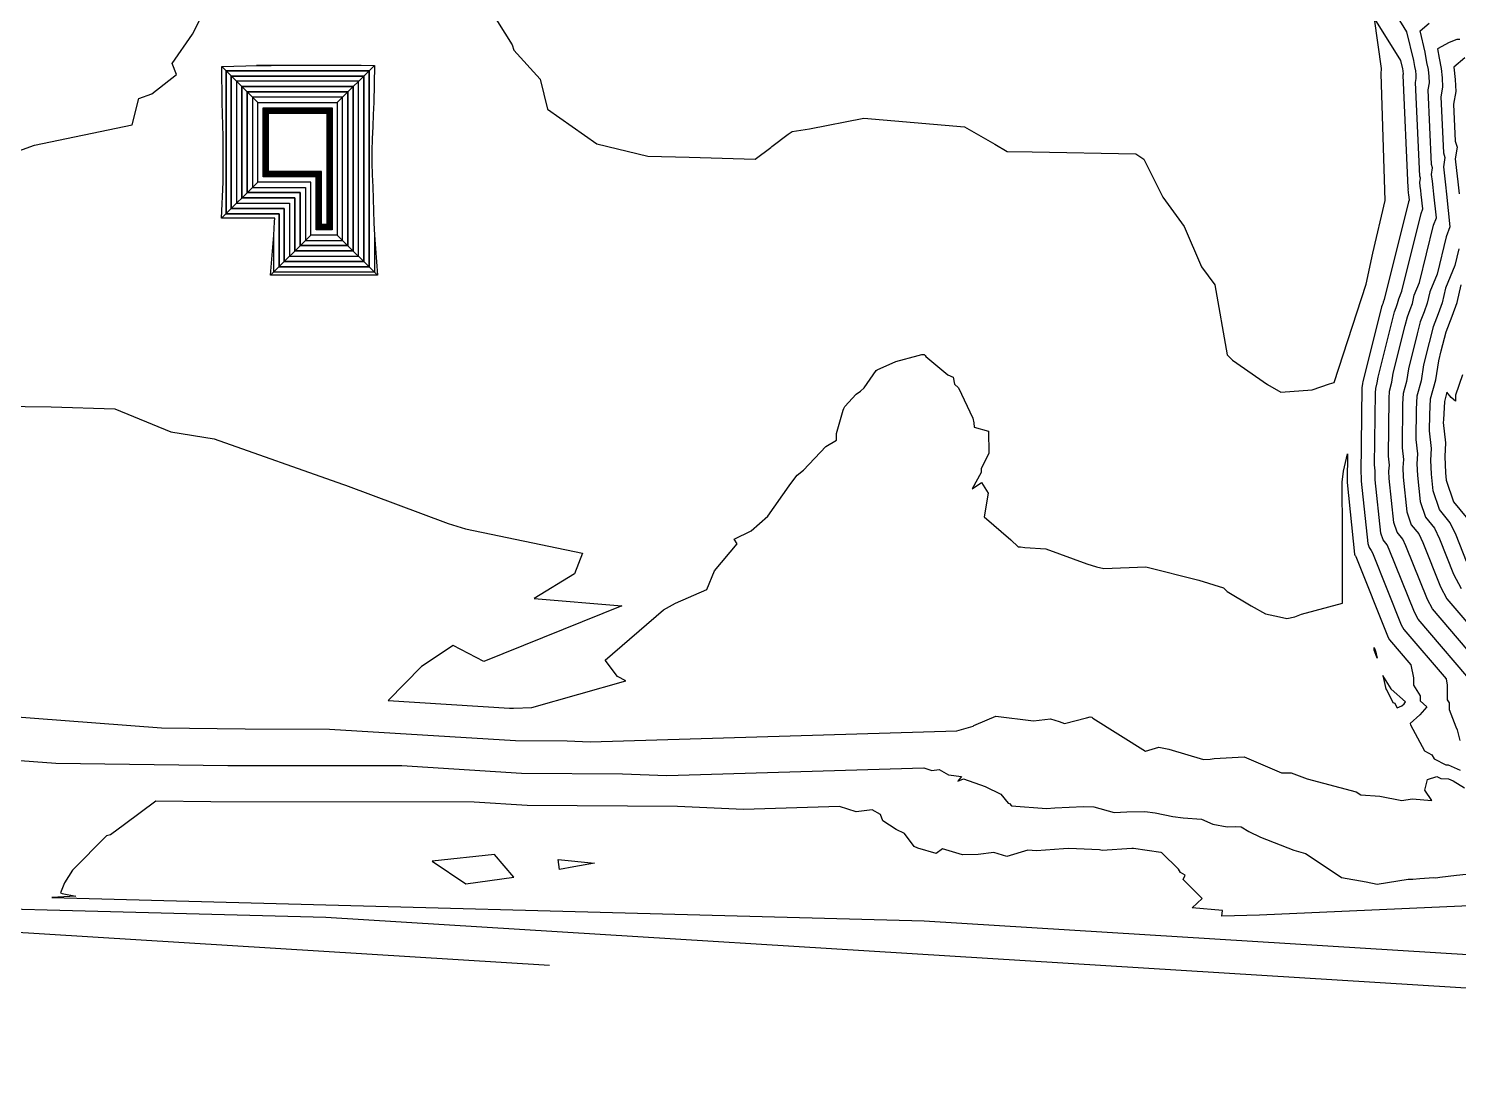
# Model space of a CAD drawing. Extents: x 7167 to 9806, y 3572 to 4349.
# Drawn here: x 7508 to 8048, y 3584 to 3978 of the extents above; entities that cross this region are included whole.
import ezdxf

# ---------------------------------------------------------------- set-up
doc = ezdxf.new("R2010")
doc.units = 0
doc.header["$MEASUREMENT"] = 0
doc.layers.add('CONNECTED_SITE', color=7, linetype='CONTINUOUS')
doc.layers.add('CONTOURS', color=3, linetype='CONTINUOUS')

msp = doc.modelspace()

# ---------------------------------------------------------------- linework, layer by layer
at = {"layer": 'CONNECTED_SITE'}
for p, q in [((7595, 3950, 1995), (7581.358214, 3963.641786, 2001.820893)), ((7625, 3950, 1995), (7638.969189, 3963.969189, 2001.984594)), ((7595, 3920, 1995), (7581.342945, 3906.342945, 2001.828527)), ((7601.39124, 3906.39124, 2001.80438), (7601.39124, 3906.39124, 2001.80438)), ((7615, 3900, 1995), (7599.818761, 3884.818761, 2002.59062)), ((7625, 3900, 1995), (7640.180042, 3884.819958, 2002.590021))]:
    msp.add_line(p, q, dxfattribs=at)
at = {"layer": 'CONNECTED_SITE', "linetype": 'CONTINUOUS'}
for points, elevation in [([(7583, 3908), (7583, 3920), (7583, 3924.583702), (7583, 3925), (7583, 3929.587376), (7583, 3930), (7583, 3934.601198), (7583, 3935), (7583, 3935.398802), (7583, 3940), (7583, 3940.424699), (7583, 3945), (7583, 3945.486039), (7583, 3950), (7583, 3962), (7595, 3962), (7595.862031, 3962), (7601, 3962), (7601.872189, 3962), (7607, 3962), (7607.882306, 3962), (7613, 3962), (7618.113194, 3962), (7619, 3962), (7624.122151, 3962), (7625, 3962), (7637, 3962), (7637, 3950), (7637, 3945.065863), (7637, 3944.444444), (7637, 3939.426897), (7637, 3938.888889), (7637, 3933.785062), (7637, 3933.333333), (7637, 3928.216131), (7637, 3927.777778), (7637, 3927.339424), (7637, 3922.222222), (7637, 3921.710371), (7637, 3916.666667), (7637, 3916.0834), (7637, 3911.111111), (7637, 3910.458422), (7637, 3905.555556), (7637, 3904.835356), (7637, 3900), (7637, 3888), (7625, 3888), (7621.023664, 3888), (7620, 3888), (7616.021264, 3888), (7615, 3888), (7603, 3888), (7603, 3900), (7603, 3904.384319), (7603, 3905), (7603, 3906.226774), (7603, 3908), (7601.226774, 3908), (7600, 3908), (7599.408442, 3908), (7595, 3908), (7583, 3908)], 2001), ([(7583, 3908), (7595, 3908), (7599.408442, 3908), (7600, 3908), (7601.226774, 3908), (7603, 3908), (7603, 3906.226774), (7603, 3905), (7603, 3904.384319), (7603, 3900), (7603, 3888), (7615, 3888), (7616.021264, 3888), (7620, 3888), (7621.023664, 3888), (7625, 3888), (7637, 3888), (7637, 3900), (7637, 3903.946321), (7637, 3904.545455), (7637, 3908.536628), (7637, 3909.090909), (7637, 3913.127966), (7637, 3913.636364), (7637, 3917.720371), (7637, 3918.181818), (7637, 3922.313881), (7637, 3922.727273), (7637, 3926.908535), (7637, 3927.272727), (7637, 3931.468261), (7637, 3931.818182), (7637, 3932.168103), (7637, 3936.363636), (7637, 3936.772036), (7637, 3940.909091), (7637, 3941.374361), (7637, 3945.454545), (7637, 3945.975144), (7637, 3950), (7637, 3962), (7625, 3962), (7624.268459, 3962), (7620, 3962), (7619.262237, 3962), (7615, 3962), (7610.739459, 3962), (7610, 3962), (7605.732448, 3962), (7605, 3962), (7600.725415, 3962), (7600, 3962), (7595.718359, 3962), (7595, 3962), (7583, 3962), (7583, 3950), (7583, 3946.138287), (7583, 3945.714286), (7583, 3941.807767), (7583, 3941.428571), (7583, 3937.480189), (7583, 3937.142857), (7583, 3936.805526), (7583, 3932.857143), (7583, 3932.505266), (7583, 3928.571429), (7583, 3928.21685), (7583, 3924.285714), (7583, 3923.928438), (7583, 3920), (7583, 3908)], 2001), ([(7585, 3910), (7585, 3920), (7585, 3923.819752), (7585, 3925), (7585, 3928.822813), (7585, 3930), (7585, 3933.834332), (7585, 3935), (7585, 3936.165668), (7585, 3940), (7585, 3941.187249), (7585, 3945), (7585, 3946.238366), (7585, 3950), (7585, 3960), (7595, 3960), (7596.718359, 3960), (7601, 3960), (7602.726824, 3960), (7607, 3960), (7608.735255, 3960), (7613, 3960), (7617.260995, 3960), (7619, 3960), (7623.268459, 3960), (7625, 3960), (7635, 3960), (7635, 3950), (7635, 3945.888219), (7635, 3944.444444), (7635, 3940.263155), (7635, 3938.888889), (7635, 3934.6357), (7635, 3933.333333), (7635, 3929.068998), (7635, 3927.777778), (7635, 3926.486557), (7635, 3922.222222), (7635, 3920.869754), (7635, 3916.666667), (7635, 3915.254685), (7635, 3911.111111), (7635, 3909.641278), (7635, 3905.555556), (7635, 3904.029464), (7635, 3900), (7635, 3890), (7625, 3890), (7621.686387, 3890), (7620, 3890), (7616.684386, 3890), (7615, 3890), (7605, 3890), (7605, 3900), (7605, 3903.653599), (7605, 3905), (7605, 3906.022312), (7605, 3910), (7601.022312, 3910), (7600, 3910), (7598.673701, 3910), (7595, 3910), (7585, 3910)], 2000), ([(7585, 3910), (7595, 3910), (7598.673701, 3910), (7600, 3910), (7601.022312, 3910), (7605, 3910), (7605, 3906.022312), (7605, 3905), (7605, 3903.653599), (7605, 3900), (7605, 3890), (7615, 3890), (7616.684386, 3890), (7620, 3890), (7621.686387, 3890), (7625, 3890), (7635, 3890), (7635, 3900), (7635, 3903.288601), (7635, 3904.545455), (7635, 3907.871432), (7635, 3909.090909), (7635, 3912.455123), (7635, 3913.636364), (7635, 3917.039703), (7635, 3918.181818), (7635, 3921.625204), (7635, 3922.727273), (7635, 3926.211658), (7635, 3927.272727), (7635, 3930.769005), (7635, 3931.818182), (7635, 3932.867358), (7635, 3936.363636), (7635, 3937.461545), (7635, 3940.909091), (7635, 3942.054392), (7635, 3945.454545), (7635, 3946.645954), (7635, 3950), (7635, 3960), (7625, 3960), (7623.557049, 3960), (7620, 3960), (7618.551865, 3960), (7615, 3960), (7611.449549, 3960), (7610, 3960), (7606.443707, 3960), (7605, 3960), (7601.437846, 3960), (7600, 3960), (7596.431966, 3960), (7595, 3960), (7585, 3960), (7585, 3950), (7585, 3946.781906), (7585, 3945.714286), (7585, 3942.458853), (7585, 3941.428571), (7585, 3938.138252), (7585, 3937.142857), (7585, 3936.147462), (7585, 3932.857143), (7585, 3931.849627), (7585, 3928.571429), (7585, 3927.561661), (7585, 3924.285714), (7585, 3923.273698), (7585, 3920), (7585, 3910)], 2000), ([(7587, 3912), (7595, 3912), (7597.938961, 3912), (7600, 3912), (7600.817849, 3912), (7607, 3912), (7607, 3905.817849), (7607, 3905), (7607, 3902.922879), (7607, 3900), (7607, 3892), (7615, 3892), (7617.347509, 3892), (7620, 3892), (7622.349109, 3892), (7625, 3892), (7633, 3892), (7633, 3900), (7633, 3903.223571), (7633, 3905.555556), (7633, 3908.824133), (7633, 3911.111111), (7633, 3914.42597), (7633, 3916.666667), (7633, 3920.029136), (7633, 3922.222222), (7633, 3925.63369), (7633, 3927.777778), (7633, 3929.921865), (7633, 3933.333333), (7633, 3935.486338), (7633, 3938.888889), (7633, 3941.099413), (7633, 3944.444444), (7633, 3946.710576), (7633, 3950), (7633, 3958), (7625, 3958), (7622.414767, 3958), (7619, 3958), (7616.408796, 3958), (7613, 3958), (7609.588204, 3958), (7607, 3958), (7603.581459, 3958), (7601, 3958), (7597.574687, 3958), (7595, 3958), (7587, 3958), (7587, 3950), (7587, 3946.990693), (7587, 3945), (7587, 3941.9498), (7587, 3940), (7587, 3936.932535), (7587, 3935), (7587, 3933.067465), (7587, 3930), (7587, 3928.05825), (7587, 3925), (7587, 3923.055801), (7587, 3920), (7587, 3912)], 1999), ([(7587, 3912), (7595, 3912), (7597.938961, 3912), (7600, 3912), (7600.817849, 3912), (7607, 3912), (7607, 3905.817849), (7607, 3905), (7607, 3902.922879), (7607, 3900), (7607, 3892), (7615, 3892), (7617.347509, 3892), (7620, 3892), (7622.349109, 3892), (7625, 3892), (7633, 3892), (7633, 3900), (7633, 3902.630881), (7633, 3904.545455), (7633, 3907.206237), (7633, 3909.090909), (7633, 3911.78228), (7633, 3913.636364), (7633, 3916.359035), (7633, 3918.181818), (7633, 3920.936527), (7633, 3922.727273), (7633, 3925.514781), (7633, 3927.272727), (7633, 3930.06975), (7633, 3931.818182), (7633, 3933.566614), (7633, 3936.363636), (7633, 3938.151054), (7633, 3940.909091), (7633, 3942.734423), (7633, 3945.454545), (7633, 3947.316763), (7633, 3950), (7633, 3958), (7625, 3958), (7622.845639, 3958), (7620, 3958), (7617.841492, 3958), (7615, 3958), (7612.159639, 3958), (7610, 3958), (7607.154966, 3958), (7605, 3958), (7602.150277, 3958), (7600, 3958), (7597.145573, 3958), (7595, 3958), (7587, 3958), (7587, 3950), (7587, 3947.425525), (7587, 3945.714286), (7587, 3943.10994), (7587, 3941.428571), (7587, 3938.796316), (7587, 3937.142857), (7587, 3935.489398), (7587, 3932.857143), (7587, 3931.193987), (7587, 3928.571429), (7587, 3926.906472), (7587, 3924.285714), (7587, 3922.618959), (7587, 3920), (7587, 3912)], 1999), ([(7589, 3914), (7589, 3920), (7589, 3922.291851), (7589, 3925), (7589, 3927.293688), (7589, 3930), (7589, 3932.300599), (7589, 3935), (7589, 3937.699401), (7589, 3940), (7589, 3942.71235), (7589, 3945), (7589, 3947.74302), (7589, 3950), (7589, 3956), (7595, 3956), (7598.431015, 3956), (7601, 3956), (7604.436094, 3956), (7607, 3956), (7610.441153, 3956), (7613, 3956), (7615.556597, 3956), (7619, 3956), (7621.561076, 3956), (7625, 3956), (7631, 3956), (7631, 3950), (7631, 3947.532932), (7631, 3944.444444), (7631, 3941.935671), (7631, 3938.888889), (7631, 3936.336976), (7631, 3933.333333), (7631, 3930.774732), (7631, 3927.777778), (7631, 3924.780823), (7631, 3922.222222), (7631, 3919.188519), (7631, 3916.666667), (7631, 3913.597255), (7631, 3911.111111), (7631, 3908.006989), (7631, 3905.555556), (7631, 3902.417678), (7631, 3900), (7631, 3894), (7625, 3894), (7623.011832, 3894), (7620, 3894), (7618.010632, 3894), (7615, 3894), (7609, 3894), (7609, 3900), (7609, 3902.19216), (7609, 3905), (7609, 3905.613387), (7609, 3914), (7600.613387, 3914), (7600, 3914), (7597.204221, 3914), (7595, 3914), (7589, 3914)], 1998), ([(7589, 3914), (7595, 3914), (7597.204221, 3914), (7600, 3914), (7600.613387, 3914), (7609, 3914), (7609, 3905.613387), (7609, 3905), (7609, 3902.19216), (7609, 3900), (7609, 3894), (7615, 3894), (7618.010632, 3894), (7620, 3894), (7623.011832, 3894), (7625, 3894), (7631, 3894), (7631, 3900), (7631, 3901.97316), (7631, 3904.545455), (7631, 3906.541041), (7631, 3909.090909), (7631, 3911.109437), (7631, 3913.636364), (7631, 3915.678367), (7631, 3918.181818), (7631, 3920.247849), (7631, 3922.727273), (7631, 3924.817904), (7631, 3927.272727), (7631, 3929.370494), (7631, 3931.818182), (7631, 3934.265869), (7631, 3936.363636), (7631, 3938.840563), (7631, 3940.909091), (7631, 3943.414453), (7631, 3945.454545), (7631, 3947.987572), (7631, 3950), (7631, 3956), (7625, 3956), (7622.13423, 3956), (7620, 3956), (7617.131119, 3956), (7615, 3956), (7612.869729, 3956), (7610, 3956), (7607.866224, 3956), (7605, 3956), (7602.862708, 3956), (7600, 3956), (7597.85918, 3956), (7595, 3956), (7589, 3956), (7589, 3950), (7589, 3948.069143), (7589, 3945.714286), (7589, 3943.761026), (7589, 3941.428571), (7589, 3939.45438), (7589, 3937.142857), (7589, 3934.831334), (7589, 3932.857143), (7589, 3930.538347), (7589, 3928.571429), (7589, 3926.251282), (7589, 3924.285714), (7589, 3921.964219), (7589, 3920), (7589, 3914)], 1998), ([(7591, 3916), (7591, 3920), (7591, 3921.527901), (7591, 3925), (7591, 3926.529125), (7591, 3930), (7591, 3931.533733), (7591, 3935), (7591, 3938.466267), (7591, 3940), (7591, 3943.4749), (7591, 3945), (7591, 3948.495346), (7591, 3950), (7591, 3954), (7595, 3954), (7599.287344, 3954), (7601, 3954), (7605.29073, 3954), (7607, 3954), (7611.294102, 3954), (7613, 3954), (7614.704398, 3954), (7619, 3954), (7620.707384, 3954), (7625, 3954), (7629, 3954), (7629, 3950), (7629, 3948.355288), (7629, 3944.444444), (7629, 3942.771929), (7629, 3938.888889), (7629, 3937.187613), (7629, 3933.333333), (7629, 3931.627599), (7629, 3927.777778), (7629, 3923.927956), (7629, 3922.222222), (7629, 3918.347901), (7629, 3916.666667), (7629, 3912.768541), (7629, 3911.111111), (7629, 3907.189844), (7629, 3905.555556), (7629, 3901.611785), (7629, 3900), (7629, 3896), (7625, 3896), (7623.674555, 3896), (7620, 3896), (7618.673755, 3896), (7615, 3896), (7611, 3896), (7611, 3900), (7611, 3901.46144), (7611, 3905), (7611, 3905.408925), (7611, 3916), (7600.408925, 3916), (7600, 3916), (7596.469481, 3916), (7595, 3916), (7591, 3916)], 1997), ([(7591, 3916), (7595, 3916), (7596.469481, 3916), (7600, 3916), (7600.408925, 3916), (7611, 3916), (7611, 3905.408925), (7611, 3905), (7611, 3901.46144), (7611, 3900), (7611, 3896), (7615, 3896), (7618.673755, 3896), (7620, 3896), (7623.674555, 3896), (7625, 3896), (7629, 3896), (7629, 3900), (7629, 3901.31544), (7629, 3904.545455), (7629, 3905.875846), (7629, 3909.090909), (7629, 3910.436595), (7629, 3913.636364), (7629, 3914.997699), (7629, 3918.181818), (7629, 3919.559172), (7629, 3922.727273), (7629, 3924.121027), (7629, 3927.272727), (7629, 3928.671239), (7629, 3931.818182), (7629, 3934.965125), (7629, 3936.363636), (7629, 3939.530073), (7629, 3940.909091), (7629, 3944.094484), (7629, 3945.454545), (7629, 3948.658381), (7629, 3950), (7629, 3954), (7625, 3954), (7621.42282, 3954), (7620, 3954), (7616.420746, 3954), (7615, 3954), (7613.57982, 3954), (7610, 3954), (7608.577483, 3954), (7605, 3954), (7603.575138, 3954), (7600, 3954), (7598.572786, 3954), (7595, 3954), (7591, 3954), (7591, 3950), (7591, 3948.712762), (7591, 3945.714286), (7591, 3944.412113), (7591, 3941.428571), (7591, 3940.112444), (7591, 3937.142857), (7591, 3934.17327), (7591, 3932.857143), (7591, 3929.882708), (7591, 3928.571429), (7591, 3925.596093), (7591, 3924.285714), (7591, 3921.309479), (7591, 3920), (7591, 3916)], 1997), ([(7593, 3918), (7595, 3918), (7595.73474, 3918), (7600, 3918), (7600.204462, 3918), (7613, 3918), (7613, 3905.204462), (7613, 3905), (7613, 3900.73072), (7613, 3900), (7613, 3898), (7615, 3898), (7619.336877, 3898), (7620, 3898), (7624.337277, 3898), (7625, 3898), (7627, 3898), (7627, 3900), (7627, 3900.805893), (7627, 3905.555556), (7627, 3906.3727), (7627, 3911.111111), (7627, 3911.939826), (7627, 3916.666667), (7627, 3917.507284), (7627, 3922.222222), (7627, 3923.075089), (7627, 3927.777778), (7627, 3932.480466), (7627, 3933.333333), (7627, 3938.038251), (7627, 3938.888889), (7627, 3943.608187), (7627, 3944.444444), (7627, 3949.177644), (7627, 3950), (7627, 3952), (7625, 3952), (7619.853692, 3952), (7619, 3952), (7613.852199, 3952), (7613, 3952), (7612.147051, 3952), (7607, 3952), (7606.145365, 3952), (7601, 3952), (7600.143672, 3952), (7595, 3952), (7593, 3952), (7593, 3950), (7593, 3949.247673), (7593, 3945), (7593, 3944.23745), (7593, 3940), (7593, 3939.233134), (7593, 3935), (7593, 3930.766866), (7593, 3930), (7593, 3925.764563), (7593, 3925), (7593, 3920.76395), (7593, 3920), (7593, 3918)], 1996), ([(7593, 3918), (7595, 3918), (7595.73474, 3918), (7600, 3918), (7600.204462, 3918), (7613, 3918), (7613, 3905.204462), (7613, 3905), (7613, 3900.73072), (7613, 3900), (7613, 3898), (7615, 3898), (7619.336877, 3898), (7620, 3898), (7624.337277, 3898), (7625, 3898), (7627, 3898), (7627, 3900), (7627, 3900.65772), (7627, 3904.545455), (7627, 3905.21065), (7627, 3909.090909), (7627, 3909.763752), (7627, 3913.636364), (7627, 3914.317031), (7627, 3918.181818), (7627, 3918.870495), (7627, 3922.727273), (7627, 3923.42415), (7627, 3927.272727), (7627, 3927.971983), (7627, 3931.818182), (7627, 3935.664381), (7627, 3936.363636), (7627, 3940.219582), (7627, 3940.909091), (7627, 3944.774515), (7627, 3945.454545), (7627, 3949.329191), (7627, 3950), (7627, 3952), (7625, 3952), (7620.71141, 3952), (7620, 3952), (7615.710373, 3952), (7615, 3952), (7614.28991, 3952), (7610, 3952), (7609.288741, 3952), (7605, 3952), (7604.287569, 3952), (7600, 3952), (7599.286393, 3952), (7595, 3952), (7593, 3952), (7593, 3950), (7593, 3949.356381), (7593, 3945.714286), (7593, 3945.063199), (7593, 3941.428571), (7593, 3940.770508), (7593, 3937.142857), (7593, 3933.515207), (7593, 3932.857143), (7593, 3929.227068), (7593, 3928.571429), (7593, 3924.940904), (7593, 3924.285714), (7593, 3920.65474), (7593, 3920), (7593, 3918)], 1996), ([(7595, 3920), (7595, 3925), (7595, 3930), (7595, 3935), (7595, 3940), (7595, 3945), (7595, 3950), (7601, 3950), (7607, 3950), (7613, 3950), (7619, 3950), (7625, 3950), (7625, 3944.444444), (7625, 3938.888889), (7625, 3933.333333), (7625, 3927.777778), (7625, 3922.222222), (7625, 3916.666667), (7625, 3911.111111), (7625, 3905.555556), (7625, 3900), (7620, 3900), (7615, 3900), (7615, 3905), (7615, 3920), (7600, 3920), (7595, 3920)], 1995), ([(7595, 3920), (7595, 3924.285714), (7595, 3928.571429), (7595, 3932.857143), (7595, 3937.142857), (7595, 3941.428571), (7595, 3945.714286), (7595, 3950), (7600, 3950), (7605, 3950), (7610, 3950), (7615, 3950), (7620, 3950), (7625, 3950), (7625, 3945.454545), (7625, 3940.909091), (7625, 3936.363636), (7625, 3931.818182), (7625, 3927.272727), (7625, 3922.727273), (7625, 3918.181818), (7625, 3913.636364), (7625, 3909.090909), (7625, 3904.545455), (7625, 3900), (7620, 3900), (7615, 3900), (7615, 3905), (7615, 3920), (7600, 3920), (7595, 3920)], 1995), ([(7597, 3922), (7597, 3924.285714), (7597, 3928.571429), (7597, 3932.857143), (7597, 3937.142857), (7597, 3941.428571), (7597, 3945.714286), (7597, 3948), (7600, 3948), (7605, 3948), (7610, 3948), (7615, 3948), (7620, 3948), (7623, 3948), (7623, 3945.454545), (7623, 3940.909091), (7623, 3936.363636), (7623, 3931.818182), (7623, 3927.272727), (7623, 3922.727273), (7623, 3918.181818), (7623, 3913.636364), (7623, 3909.090909), (7623, 3904.545455), (7623, 3902), (7620, 3902), (7617, 3902), (7617, 3905), (7617, 3922), (7600, 3922), (7597, 3922)], 1995), ([(7597.25, 3922.25), (7599.875, 3922.25), (7600, 3922.25), (7614.875, 3922.25), (7617.25, 3922.25), (7617.25, 3919.875), (7617.25, 3905), (7617.25, 3904.875), (7617.25, 3902.25), (7619.875, 3902.25), (7620, 3902.25), (7620.125, 3902.25), (7622.75, 3902.25), (7622.75, 3904.477273), (7622.75, 3904.545455), (7622.75, 3908.522727), (7622.75, 3909.090909), (7622.75, 3913.068182), (7622.75, 3913.636364), (7622.75, 3917.613636), (7622.75, 3918.181818), (7622.75, 3922.159091), (7622.75, 3922.727273), (7622.75, 3926.704545), (7622.75, 3927.272727), (7622.75, 3931.25), (7622.75, 3931.818182), (7622.75, 3935.795455), (7622.75, 3936.363636), (7622.75, 3940.340909), (7622.75, 3940.909091), (7622.75, 3944.886364), (7622.75, 3945.454545), (7622.75, 3945.522727), (7622.75, 3947.75), (7620.125, 3947.75), (7620, 3947.75), (7619.375, 3947.75), (7615, 3947.75), (7614.375, 3947.75), (7610, 3947.75), (7609.375, 3947.75), (7605, 3947.75), (7604.375, 3947.75), (7600, 3947.75), (7599.875, 3947.75), (7597.25, 3947.75), (7597.25, 3945.75), (7597.25, 3945.714286), (7597.25, 3941.964286), (7597.25, 3941.428571), (7597.25, 3937.678571), (7597.25, 3937.142857), (7597.25, 3933.392857), (7597.25, 3932.857143), (7597.25, 3929.107143), (7597.25, 3928.571429), (7597.25, 3924.821429), (7597.25, 3924.285714), (7597.25, 3924.25), (7597.25, 3922.25)], 1996), ([(7597.5, 3922.5), (7597.5, 3924.214286), (7597.5, 3924.285714), (7597.5, 3925.357143), (7597.5, 3928.571429), (7597.5, 3929.642857), (7597.5, 3932.857143), (7597.5, 3933.928571), (7597.5, 3937.142857), (7597.5, 3938.214286), (7597.5, 3941.428571), (7597.5, 3942.5), (7597.5, 3945.714286), (7597.5, 3945.785714), (7597.5, 3947.5), (7599.75, 3947.5), (7600, 3947.5), (7603.75, 3947.5), (7605, 3947.5), (7608.75, 3947.5), (7610, 3947.5), (7613.75, 3947.5), (7615, 3947.5), (7618.75, 3947.5), (7620, 3947.5), (7620.25, 3947.5), (7622.5, 3947.5), (7622.5, 3945.590909), (7622.5, 3945.454545), (7622.5, 3944.318182), (7622.5, 3940.909091), (7622.5, 3939.772727), (7622.5, 3936.363636), (7622.5, 3935.227273), (7622.5, 3931.818182), (7622.5, 3930.681818), (7622.5, 3927.272727), (7622.5, 3926.136364), (7622.5, 3922.727273), (7622.5, 3921.590909), (7622.5, 3918.181818), (7622.5, 3917.045455), (7622.5, 3913.636364), (7622.5, 3912.5), (7622.5, 3909.090909), (7622.5, 3907.954545), (7622.5, 3904.545455), (7622.5, 3904.409091), (7622.5, 3902.5), (7620.25, 3902.5), (7620, 3902.5), (7619.75, 3902.5), (7617.5, 3902.5), (7617.5, 3904.75), (7617.5, 3905), (7617.5, 3917.75), (7617.5, 3922.5), (7612.75, 3922.5), (7600, 3922.5), (7599.75, 3922.5), (7597.5, 3922.5)], 1997), ([(7597.75, 3922.75), (7597.75, 3924.178571), (7597.75, 3924.285714), (7597.75, 3925.892857), (7597.75, 3928.571429), (7597.75, 3930.178571), (7597.75, 3932.857143), (7597.75, 3934.464286), (7597.75, 3937.142857), (7597.75, 3938.75), (7597.75, 3941.428571), (7597.75, 3943.035714), (7597.75, 3945.714286), (7597.75, 3945.821429), (7597.75, 3947.25), (7599.625, 3947.25), (7600, 3947.25), (7603.125, 3947.25), (7605, 3947.25), (7608.125, 3947.25), (7610, 3947.25), (7613.125, 3947.25), (7615, 3947.25), (7618.125, 3947.25), (7620, 3947.25), (7620.375, 3947.25), (7622.25, 3947.25), (7622.25, 3945.659091), (7622.25, 3945.454545), (7622.25, 3943.75), (7622.25, 3940.909091), (7622.25, 3939.204545), (7622.25, 3936.363636), (7622.25, 3934.659091), (7622.25, 3931.818182), (7622.25, 3930.113636), (7622.25, 3927.272727), (7622.25, 3925.568182), (7622.25, 3922.727273), (7622.25, 3921.022727), (7622.25, 3918.181818), (7622.25, 3916.477273), (7622.25, 3913.636364), (7622.25, 3911.931818), (7622.25, 3909.090909), (7622.25, 3907.386364), (7622.25, 3904.545455), (7622.25, 3904.340909), (7622.25, 3902.75), (7620.375, 3902.75), (7620, 3902.75), (7619.625, 3902.75), (7617.75, 3902.75), (7617.75, 3904.625), (7617.75, 3905), (7617.75, 3915.625), (7617.75, 3922.75), (7610.625, 3922.75), (7600, 3922.75), (7599.625, 3922.75), (7597.75, 3922.75)], 1998), ([(7598, 3923), (7599.5, 3923), (7600, 3923), (7608.5, 3923), (7618, 3923), (7618, 3913.5), (7618, 3905), (7618, 3904.5), (7618, 3903), (7619.5, 3903), (7620, 3903), (7620.5, 3903), (7622, 3903), (7622, 3904.272727), (7622, 3904.545455), (7622, 3906.818182), (7622, 3909.090909), (7622, 3911.363636), (7622, 3913.636364), (7622, 3915.909091), (7622, 3918.181818), (7622, 3920.454545), (7622, 3922.727273), (7622, 3925), (7622, 3927.272727), (7622, 3929.545455), (7622, 3931.818182), (7622, 3934.090909), (7622, 3936.363636), (7622, 3938.636364), (7622, 3940.909091), (7622, 3943.181818), (7622, 3945.454545), (7622, 3945.727273), (7622, 3947), (7620.5, 3947), (7620, 3947), (7617.5, 3947), (7615, 3947), (7612.5, 3947), (7610, 3947), (7607.5, 3947), (7605, 3947), (7602.5, 3947), (7600, 3947), (7599.5, 3947), (7598, 3947), (7598, 3945.857143), (7598, 3945.714286), (7598, 3943.571429), (7598, 3941.428571), (7598, 3939.285714), (7598, 3937.142857), (7598, 3935), (7598, 3932.857143), (7598, 3930.714286), (7598, 3928.571429), (7598, 3926.428571), (7598, 3924.285714), (7598, 3924.142857), (7598, 3923)], 1999), ([(7598.25, 3923.25), (7598.25, 3924.107143), (7598.25, 3924.285714), (7598.25, 3926.964286), (7598.25, 3928.571429), (7598.25, 3931.25), (7598.25, 3932.857143), (7598.25, 3935.535714), (7598.25, 3937.142857), (7598.25, 3939.821429), (7598.25, 3941.428571), (7598.25, 3944.107143), (7598.25, 3945.714286), (7598.25, 3945.892857), (7598.25, 3946.75), (7599.375, 3946.75), (7600, 3946.75), (7601.875, 3946.75), (7605, 3946.75), (7606.875, 3946.75), (7610, 3946.75), (7611.875, 3946.75), (7615, 3946.75), (7616.875, 3946.75), (7620, 3946.75), (7620.625, 3946.75), (7621.75, 3946.75), (7621.75, 3945.795455), (7621.75, 3945.454545), (7621.75, 3942.613636), (7621.75, 3940.909091), (7621.75, 3938.068182), (7621.75, 3936.363636), (7621.75, 3933.522727), (7621.75, 3931.818182), (7621.75, 3928.977273), (7621.75, 3927.272727), (7621.75, 3924.431818), (7621.75, 3922.727273), (7621.75, 3919.886364), (7621.75, 3918.181818), (7621.75, 3915.340909), (7621.75, 3913.636364), (7621.75, 3910.795455), (7621.75, 3909.090909), (7621.75, 3906.25), (7621.75, 3904.545455), (7621.75, 3904.204545), (7621.75, 3903.25), (7620.625, 3903.25), (7620, 3903.25), (7619.375, 3903.25), (7618.25, 3903.25), (7618.25, 3904.375), (7618.25, 3905), (7618.25, 3911.375), (7618.25, 3923.25), (7606.375, 3923.25), (7600, 3923.25), (7599.375, 3923.25), (7598.25, 3923.25)], 2000), ([(7598.5, 3923.5), (7598.5, 3924.071429), (7598.5, 3924.285714), (7598.5, 3927.5), (7598.5, 3928.571429), (7598.5, 3931.785714), (7598.5, 3932.857143), (7598.5, 3936.071429), (7598.5, 3937.142857), (7598.5, 3940.357143), (7598.5, 3941.428571), (7598.5, 3944.642857), (7598.5, 3945.714286), (7598.5, 3945.928571), (7598.5, 3946.5), (7599.25, 3946.5), (7600, 3946.5), (7601.25, 3946.5), (7605, 3946.5), (7606.25, 3946.5), (7610, 3946.5), (7611.25, 3946.5), (7615, 3946.5), (7616.25, 3946.5), (7620, 3946.5), (7620.75, 3946.5), (7621.5, 3946.5), (7621.5, 3945.863636), (7621.5, 3945.454545), (7621.5, 3942.045455), (7621.5, 3940.909091), (7621.5, 3937.5), (7621.5, 3936.363636), (7621.5, 3932.954545), (7621.5, 3931.818182), (7621.5, 3928.409091), (7621.5, 3927.272727), (7621.5, 3923.863636), (7621.5, 3922.727273), (7621.5, 3919.318182), (7621.5, 3918.181818), (7621.5, 3914.772727), (7621.5, 3913.636364), (7621.5, 3910.227273), (7621.5, 3909.090909), (7621.5, 3905.681818), (7621.5, 3904.545455), (7621.5, 3904.136364), (7621.5, 3903.5), (7620.75, 3903.5), (7620, 3903.5), (7619.25, 3903.5), (7618.5, 3903.5), (7618.5, 3904.25), (7618.5, 3905), (7618.5, 3909.25), (7618.5, 3923.5), (7604.25, 3923.5), (7600, 3923.5), (7599.25, 3923.5), (7598.5, 3923.5)], 2001), ([(7598.75, 3923.75), (7599.125, 3923.75), (7600, 3923.75), (7602.125, 3923.75), (7618.75, 3923.75), (7618.75, 3907.125), (7618.75, 3905), (7618.75, 3904.125), (7618.75, 3903.75), (7619.125, 3903.75), (7620, 3903.75), (7620.875, 3903.75), (7621.25, 3903.75), (7621.25, 3904.068182), (7621.25, 3904.545455), (7621.25, 3905.113636), (7621.25, 3909.090909), (7621.25, 3909.659091), (7621.25, 3913.636364), (7621.25, 3914.204545), (7621.25, 3918.181818), (7621.25, 3918.75), (7621.25, 3922.727273), (7621.25, 3923.295455), (7621.25, 3927.272727), (7621.25, 3927.840909), (7621.25, 3931.818182), (7621.25, 3932.386364), (7621.25, 3936.363636), (7621.25, 3936.931818), (7621.25, 3940.909091), (7621.25, 3941.477273), (7621.25, 3945.454545), (7621.25, 3945.931818), (7621.25, 3946.25), (7620.875, 3946.25), (7620, 3946.25), (7615.625, 3946.25), (7615, 3946.25), (7610.625, 3946.25), (7610, 3946.25), (7605.625, 3946.25), (7605, 3946.25), (7600.625, 3946.25), (7600, 3946.25), (7599.125, 3946.25), (7598.75, 3946.25), (7598.75, 3945.964286), (7598.75, 3945.714286), (7598.75, 3945.178571), (7598.75, 3941.428571), (7598.75, 3940.892857), (7598.75, 3937.142857), (7598.75, 3936.607143), (7598.75, 3932.857143), (7598.75, 3932.321429), (7598.75, 3928.571429), (7598.75, 3928.035714), (7598.75, 3924.285714), (7598.75, 3924.035714), (7598.75, 3923.75)], 2002), ([(7599, 3924.285714), (7599, 3928.571429), (7599, 3932.857143), (7599, 3937.142857), (7599, 3941.428571), (7599, 3945.714286), (7599, 3946), (7600, 3946), (7605, 3946), (7610, 3946), (7615, 3946), (7620, 3946), (7621, 3946), (7621, 3945.454545), (7621, 3940.909091), (7621, 3936.363636), (7621, 3931.818182), (7621, 3927.272727), (7621, 3922.727273), (7621, 3918.181818), (7621, 3913.636364), (7621, 3909.090909), (7621, 3904.545455), (7621, 3904), (7620, 3904), (7619, 3904), (7619, 3905), (7619, 3924), (7600, 3924), (7599, 3924), (7599, 3924.285714)], 2003)]:
    msp.add_lwpolyline(points, close=True, dxfattribs=dict(at, elevation=elevation))
at = {"layer": 'CONNECTED_SITE', "linetype": 'CONTINUOUS', "elevation": 2002}
for points in [[(7634.044949, 3964), (7625, 3964), (7624.975843, 3964), (7619, 3964), (7618.965393, 3964), (7613, 3964), (7607.029357, 3964), (7607, 3964), (7601.017553, 3964), (7601, 3964), (7595.005703, 3964), (7595, 3964), (7594.510968, 3964)], [(7634.044949, 3964), (7625, 3964), (7624.979869, 3964), (7620, 3964), (7619.97261, 3964), (7615, 3964), (7610.029368, 3964), (7610, 3964), (7605.02119, 3964), (7605, 3964), (7600.012985, 3964), (7600, 3964), (7595.004752, 3964), (7595, 3964), (7594.510968, 3964)], [(7639, 3900.210517), (7639, 3900), (7639, 3886), (7625, 3886), (7620.360941, 3886), (7620, 3886), (7615.358141, 3886), (7615, 3886), (7601, 3886), (7601, 3899.498189)], [(7639, 3900.204115), (7639, 3900), (7639, 3886), (7625, 3886), (7620.360941, 3886), (7620, 3886), (7615.358141, 3886), (7615, 3886), (7601, 3886), (7601, 3899.498189)]]:
    msp.add_lwpolyline(points, dxfattribs=at)
at = {"layer": 'CONNECTED_SITE'}
for points, elevation in [([(7595, 3950), (7625, 3950), (7625, 3900), (7615, 3900), (7615, 3920), (7595, 3920), (7595, 3950)], 1995), ([(7597, 3922), (7597, 3924.285714), (7597, 3928.571429), (7597, 3932.857143), (7597, 3937.142857), (7597, 3941.428571), (7597, 3945.714286), (7597, 3948), (7600, 3948), (7605, 3948), (7610, 3948), (7615, 3948), (7620, 3948), (7623, 3948), (7623, 3945.454545), (7623, 3940.909091), (7623, 3936.363636), (7623, 3931.818182), (7623, 3927.272727), (7623, 3922.727273), (7623, 3918.181818), (7623, 3913.636364), (7623, 3909.090909), (7623, 3904.545455), (7623, 3902), (7620, 3902), (7617, 3902), (7617, 3905), (7617, 3922), (7600, 3922), (7597, 3922)], 1995), ([(7599, 3924), (7599, 3924.285714), (7599, 3928.571429), (7599, 3932.857143), (7599, 3937.142857), (7599, 3941.428571), (7599, 3945.714286), (7599, 3946), (7600, 3946), (7605, 3946), (7610, 3946), (7615, 3946), (7620, 3946), (7621, 3946), (7621, 3945.454545), (7621, 3940.909091), (7621, 3936.363636), (7621, 3931.818182), (7621, 3927.272727), (7621, 3922.727273), (7621, 3918.181818), (7621, 3913.636364), (7621, 3909.090909), (7621, 3904.545455), (7621, 3904), (7620, 3904), (7619, 3904), (7619, 3905), (7619, 3924), (7600, 3924), (7599, 3924)], 2003)]:
    msp.add_lwpolyline(points, close=True, dxfattribs=dict(at, elevation=elevation))
msp.add_polyline3d([(7595, 3964.013319, 2002.006659), (7600, 3964.036452, 2002.018226), (7605, 3964.059584, 2002.029792), (7610, 3964.082717, 2002.041359), (7615, 3964.097632, 2002.048816), (7620, 3964.077113, 2002.038557), (7625, 3964.056594, 2002.028297), (7638.969189, 3963.969189, 2001.984594), (7638.735923, 3950, 2001.867961), (7638.552151, 3945.454545, 2001.776076), (7638.36838, 3940.909091, 2001.68419), (7638.184609, 3936.363636, 2001.592305), (7638.000838, 3931.818182, 2001.500419), (7638.045212, 3927.272727, 2001.522606), (7638.200539, 3922.727273, 2001.60027), (7638.355867, 3918.181818, 2001.677933), (7638.511194, 3913.636364, 2001.755597), (7638.666522, 3909.090909, 2001.833261), (7638.82185, 3904.545455, 2001.910925), (7639.008376, 3900, 2002.004188), (7640.180042, 3884.819958, 2002.590021), (7625, 3884.901628, 2002.549186), (7620, 3884.910732, 2002.544634), (7615, 3884.919836, 2002.540082), (7599.818761, 3884.818761, 2002.59062), (7601.04038, 3900, 2001.97981), (7601.314865, 3905, 2001.842568), (7601.39124, 3906.39124, 2001.80438), (7600, 3906.389748, 2001.805126), (7595, 3906.384388, 2001.807806), (7581.342945, 3906.342945, 2001.828527), (7581.899662, 3920, 2001.550169), (7581.908647, 3924.285714, 2001.545677), (7581.917631, 3928.571429, 2001.541184), (7581.926616, 3932.857143, 2001.536692), (7581.974776, 3937.142857, 2001.512612), (7581.835192, 3941.428571, 2001.582404), (7581.682446, 3945.714286, 2001.658777), (7581.5297, 3950, 2001.73515), (7581.358214, 3963.641786, 2001.820893), (7595, 3964.013319, 2002.006659)], close=True, dxfattribs=at)
at = {"layer": 'CONTOURS', "linetype": 'CONTINUOUS'}
for points, elevation in [([(7502.076659, 3930.723422), (7510.771526, 3933.858704), (7547.566848, 3941.643025), (7550.099042, 3951.491265), (7554.955878, 3953.320897), (7564.324735, 3960.607952), (7562.663078, 3964.726606), (7570.319511, 3975.763677), (7573.922757, 3982.674276)], 2001.308333), ([(7682.659639, 3984.936781), (7690.977668, 3971.728119), (7691.636971, 3969.742484), (7701.497755, 3958.822603), (7704.307414, 3947.524397), (7722.951013, 3934.416017), (7742.113634, 3929.774381), (7757.770229, 3929.407048), (7782.714388, 3928.640246), (7788.629403, 3933.06161), (7789.013332, 3933.447774), (7795.113159, 3938.115387), (7796.669842, 3939.009711), (7803.163003, 3940.130813), (7823.702863, 3944.125434), (7861.672827, 3940.816584), (7873.146609, 3934.249768), (7877.812211, 3931.475817), (7887.192691, 3931.407539), (7926.274368, 3930.63834), (7929.347723, 3928.615356), (7936.540936, 3914.248017), (7944.499743, 3903.169141), (7951.052623, 3888.02175), (7956.074685, 3881.225838), (7960.811251, 3854.771223), (7962.853113, 3852.836619), (7976.044747, 3843.572511), (7980.98342, 3840.760289), (7992.89371, 3841.634294), (7999.389017, 3843.906771), (8001.193961, 3844.390557), (8013.178631, 3881.4557), (8015.811143, 3893.20541), (8020.419646, 3913.019977), (8018.954461, 3960.781587), (8019.024357, 3962.797836), (8016.326216, 3981.523627), (8026.142368, 3965.809863), (8026.901842, 3962.667487), (8027.011063, 3962.012313), (8027.107293, 3961.548396), (8027.150805, 3961.118792), (8027.167429, 3960.704483), (8027.095005, 3960.265725), (8029.020235, 3917.795893), (8029.10532, 3917.503803), (8029.01307, 3916.938839), (8029.085311, 3916.378458), (8029.138344, 3915.812508), (8029.199533, 3915.235921), (8029.424952, 3913.195215), (8029.193147, 3912.562992), (8020.014201, 3875.638101), (8019.614516, 3874.643075), (8019.4658, 3874.001066), (8019.286429, 3873.511827), (8019.068636, 3872.952671), (8018.891235, 3872.259488), (8012.031679, 3844.795513), (8011.904925, 3843.944995), (8011.676607, 3843.111087), (8011.638114, 3842.423414), (8011.235986, 3810.138792), (8011.374457, 3808.919822), (8011.319061, 3808.092159), (8011.364407, 3807.107408), (8013.821074, 3783.558776), (8014.325766, 3782.080122), (8015.183784, 3781.022069), (8015.649206, 3780.027912), (8026.486424, 3752.932691), (8027.450332, 3751.129499), (8043.368386, 3732.548884), (8043.827002, 3730.203015), (8043.803168, 3724.64361), (8044.500691, 3723.54685), (8044.601773, 3720.997213), (8047.088457, 3714.387211), (8047.557002, 3713.342861), (8048.586889, 3709.231377)], 2001.308333), ([(8055.622333, 3728.444118), (8032.860188, 3755.013614), (8031.41943, 3757.708851), (8021.957538, 3781.365481), (8021.142864, 3783.105652), (8019.640992, 3784.957666), (8018.75758, 3787.545899), (8016.661709, 3807.636088), (8016.576585, 3809.484675), (8016.680575, 3811.038375), (8016.420635, 3813.326641), (8016.757863, 3840.400788), (8016.854487, 3842.126944), (8017.427596, 3844.220169), (8017.745765, 3846.355087), (8023.416871, 3869.060799), (8023.930756, 3871.068773), (8024.561648, 3872.688506), (8025.08124, 3874.105708), (8025.512031, 3875.965443), (8026.669818, 3878.847778), (8033.950072, 3908.134652), (8034.572713, 3909.832831), (8033.967227, 3915.31426), (8033.802871, 3916.862999), (8033.660421, 3918.383168), (8033.466379, 3919.888377), (8033.714167, 3921.405894), (8033.485622, 3922.190462), (8031.882734, 3957.549586), (8032.13317, 3959.066773), (8032.075683, 3960.499419), (8031.925222, 3961.984951), (8031.592469, 3963.589137), (8031.214792, 3965.854671), (8028.588599, 3976.720731), (8024.906345, 3982.615308)], 1998.0275), ([(8057.909957, 3735.97271), (8038.270043, 3758.897729), (8036.352437, 3762.48501), (8028.26587, 3782.703051), (8027.101945, 3785.189236), (8024.956218, 3787.835211), (8023.694087, 3791.533022), (8021.959011, 3808.164768), (8021.834109, 3810.87719), (8021.986693, 3813.156927), (8021.605284, 3816.514489), (8021.877612, 3838.378162), (8022.032367, 3841.142802), (8022.950267, 3844.495343), (8023.459852, 3847.914661), (8027.942508, 3865.86211), (8028.792877, 3869.184875), (8029.836867, 3871.865185), (8030.696679, 3874.210349), (8031.409547, 3877.287811), (8033.325434, 3882.057456), (8038.706998, 3903.706311), (8039.720474, 3906.470446), (8038.734921, 3915.392599), (8038.467398, 3917.91349), (8038.235531, 3920.387878), (8037.919688, 3922.837915), (8038.323013, 3925.307986), (8037.95101, 3926.585031), (8036.670462, 3954.833447), (8037.098911, 3957.429064), (8037.000562, 3959.880046), (8036.743152, 3962.421506), (8036.173875, 3965.16596), (8035.527742, 3969.041854), (8033.600743, 3977.014949), (8036.954808, 3979.926609)], 1994.746667), ([(8048.630382, 3973.812632), (8047.459934, 3973.798951), (8044.56035, 3972.609979), (8040.161952, 3970.301929), (8040.75528, 3966.742784), (8041.561082, 3962.858061), (8041.925441, 3959.260673), (8042.064652, 3955.791354), (8041.45819, 3952.117309), (8042.416398, 3930.979601), (8042.931859, 3929.210077), (8042.372997, 3925.787452), (8042.810641, 3922.392587), (8043.131924, 3918.963981), (8043.502615, 3915.470938), (8044.868234, 3903.108062), (8043.463924, 3899.277971), (8039.981051, 3885.267133), (8037.307062, 3878.610179), (8036.312119, 3874.314991), (8035.112086, 3871.041864), (8033.654998, 3867.300976), (8032.468144, 3862.663421), (8029.173939, 3849.474235), (8028.472938, 3844.770517), (8027.210247, 3840.158659), (8026.997361, 3836.355537), (8026.789934, 3819.702338), (8027.292811, 3815.27548), (8027.091633, 3812.269706), (8027.256313, 3808.693448), (8028.630593, 3795.520145), (8030.271444, 3790.712755), (8033.061025, 3787.272819), (8034.574203, 3784.040621), (8041.285444, 3767.26117), (8043.679898, 3762.781844), (8060.19758, 3743.501302)], 1991.465833), ([(8050.484207, 3966.882393), (8046.365312, 3963.360661), (8046.379011, 3963.294616), (8046.85032, 3958.641299), (8047.030393, 3954.153645), (8046.245919, 3949.40117), (8046.881786, 3935.37417), (8047.540706, 3933.112169), (8046.826306, 3928.73699), (8047.385751, 3924.397297), (8047.796451, 3920.014472), (8048.270309, 3915.549277)], 1988.185), ([(8048.22085, 3894.84963), (8046.636667, 3888.476811), (8043.204578, 3879.932547), (8041.927559, 3874.419632), (8040.387305, 3870.218543), (8038.517118, 3865.417078), (8036.993781, 3859.464733), (8034.888026, 3851.033809), (8033.99561, 3845.04569), (8032.388127, 3839.174516), (8032.11711, 3834.332911), (8031.974583, 3822.890186), (8032.598928, 3817.394032), (8032.349157, 3813.662222), (8032.553615, 3809.222128), (8033.567099, 3799.507268), (8035.586669, 3793.590299), (8039.020106, 3789.356402), (8040.882535, 3785.378191), (8046.218451, 3772.037329), (8049.089754, 3766.665958)], 1988.185), ([(8051.151458, 3776.813489), (8047.190867, 3786.71576), (8044.979186, 3791.439985), (8040.901895, 3796.467843), (8038.503605, 3803.494391), (8037.850916, 3809.750808), (8037.606681, 3815.054738), (8037.905046, 3819.512584), (8037.159232, 3826.078035), (8037.236859, 3832.310285), (8037.566007, 3838.190373), (8039.518281, 3845.320864), (8040.602113, 3852.593383), (8041.519417, 3856.266044), (8043.379239, 3863.53318), (8045.662524, 3869.395222), (8047.542999, 3874.524274), (8049.102093, 3881.254915)], 1984.904167), ([(7497.28327, 3835.413161), (7517.069786, 3835.231242), (7540.982005, 3834.388937), (7562.21884, 3825.793505), (7578.560509, 3823.097731), (7626.961028, 3806.04591), (7628.091375, 3805.578115), (7666.791536, 3791.174393), (7673.328213, 3789.168671), (7717.473979, 3780.01691), (7714.546608, 3772.181982), (7699.227476, 3762.874466), (7732.322881, 3760.113586), (7680.315898, 3739.099986), (7668.73981, 3745.178406), (7656.808229, 3737.145908), (7644.242135, 3724.336777), (7690.010958, 3721.495211), (7691.002222, 3721.487372), (7691.437916, 3721.469445), (7698.457055, 3721.681411), (7733.837738, 3731.830203), (7730.780163, 3733.446242), (7726.118937, 3739.548475), (7748.141055, 3758.555289), (7752.567917, 3761.092774), (7764.390034, 3766.225949), (7767.309725, 3773.33405), (7775.821642, 3783.454647), (7774.745456, 3785.300205), (7781.101673, 3788.439274), (7787.485669, 3793.958519), (7795.459837, 3805.337691), (7797.615752, 3808.258724), (7798.552326, 3809.407334), (7800.852132, 3811.327743), (7809.308042, 3820.20567), (7813.370718, 3822.600032), (7813.363526, 3825.07538), (7815.865566, 3833.876685), (7816.165028, 3834.507731), (7816.520096, 3835.324777), (7820.821513, 3840.002589), (7822.451169, 3841.068398), (7823.818667, 3842.302212), (7828.361224, 3848.93735), (7828.762119, 3849.154309), (7835.711893, 3852.292667), (7844.164909, 3854.540857), (7845.584037, 3854.954058), (7845.891582, 3854.903906), (7845.923118, 3854.951921), (7846.113366, 3854.984692), (7846.450922, 3854.877714), (7846.807271, 3854.486101), (7847.100357, 3854.220316), (7855.354185, 3847.268869), (7857.37555, 3846.37967), (7857.927353, 3843.720059), (7859.41541, 3842.379232), (7864.777997, 3830.887528), (7865.19491, 3829.184426), (7865.325491, 3827.483196), (7870.783759, 3826.016554), (7870.790469, 3817.63087), (7867.945216, 3811.819109), (7867.907345, 3810.383725), (7864.538203, 3804.202703), (7868.136759, 3806.577558), (7870.585841, 3802.559645), (7869.120658, 3793.631991), (7879.092434, 3784.947738), (7881.915901, 3782.32896), (7882.83077, 3782.348092), (7884.473764, 3782.056574), (7892.373565, 3781.62564), (7907.877665, 3775.890886), (7911.526453, 3774.799085), (7914.182803, 3774.166516), (7930.091733, 3774.824026), (7950.054228, 3769.807213), (7959.457441, 3766.862596), (7960.553544, 3765.710108), (7960.691245, 3765.625374), (7960.842455, 3765.526889), (7969.860584, 3760.099773), (7975.271451, 3757.035337), (7980.551193, 3755.989281), (7983.339241, 3755.33339), (7986.358867, 3755.919837), (7988.797009, 3756.901278), (8004.328928, 3761.084302), (8004.327203, 3773.838746), (8004.33904, 3787.666423), (8004.142096, 3806.754998), (8004.715128, 3810.859734), (8006.181737, 3817.420067), (8006.051337, 3806.950944), (8006.068339, 3806.80127), (8006.061538, 3806.699643), (8006.067105, 3806.578729), (8008.884568, 3779.571653), (8009.01054, 3779.202578), (8009.224703, 3778.938486), (8009.340874, 3778.690342), (8021.553417, 3748.156532), (8022.040477, 3747.245384), (8030.083821, 3737.856656), (8031.048478, 3732.922332), (8031.036768, 3730.190937), (8033.596435, 3726.166208), (8033.673219, 3724.229471), (8036.184394, 3722.004224), (8033.531475, 3718.898702), (8029.778018, 3715.646778), (8030.022635, 3715.232382), (8035.297529, 3705.388199), (8038.004238, 3703.87561), (8038.908846, 3702.372966), (8043.307266, 3700.150831), (8044.183841, 3700.11753), (8048.687917, 3698.035834)], 2004.589167), ([(8049.588216, 3847.191577), (8046.969244, 3839.53525), (8046.923957, 3839.440869), (8046.894876, 3837.363291), (8045.269018, 3838.636239), (8043.702588, 3840.707791), (8042.743887, 3837.20623), (8042.356608, 3830.287659), (8042.343881, 3829.265883), (8043.211164, 3821.631137), (8042.864205, 3816.447253), (8043.148218, 3810.279488), (8043.440112, 3807.481514), (8046.217121, 3799.345387), (8050.938267, 3793.523569)], 1981.623333), ([(7497.421063, 3718.736958), (7558.690835, 3714.025085), (7590.206471, 3713.638918), (7622.075583, 3713.60698), (7692.231323, 3709.251348), (7711.783027, 3709.096739), (7720.376669, 3708.74315), (7858.822257, 3712.923974), (7864.989784, 3714.693102), (7865.216135, 3714.976141), (7870.248566, 3717.017352), (7873.488793, 3718.420799), (7887.7463, 3716.696407), (7894.115417, 3717.446743), (7897.372697, 3716.477424), (7899.454551, 3715.705518), (7907.714518, 3717.762355), (7909.140411, 3718.22698), (7909.696409, 3718.045408), (7910.030522, 3717.671881), (7929.906918, 3705.187504), (7935.051365, 3706.772473), (7938.744722, 3706.017757), (7951.902154, 3702.13532), (7954.423211, 3702.280421), (7955.844972, 3702.523594), (7967.214486, 3703.126083), (7981.282652, 3697.089133), (7984.970816, 3697.110138), (7990.995674, 3694.745355), (8009.474736, 3689.91272), (8011.183809, 3688.771292), (8018.339751, 3688.270136), (8026.667631, 3686.584422), (8030.541589, 3687.256307), (8038.004522, 3686.56931), (8035.399976, 3690.560723), (8036.355326, 3694.529862), (8039.939386, 3695.675275), (8041.400063, 3694.937323), (8044.250351, 3694.829039), (8046.036763, 3694.003394), (8050.292609, 3691.372646)], 2007.87), ([(7501.865683, 3701.972364), (7518.826966, 3700.667978), (7583.730132, 3699.872706), (7649.361243, 3699.806934), (7694.451689, 3697.007485), (7732.563832, 3696.706106), (7749.315421, 3696.016855), (7846.329293, 3698.946511), (7849.321653, 3698.001128), (7852.139341, 3698.359611), (7855.587491, 3696.337116), (7860.49061, 3695.696209), (7859.152192, 3693.894128), (7861.329083, 3694.857408), (7869.430579, 3691.965922), (7875.314391, 3689.041547), (7878.094206, 3685.58007), (7878.684557, 3685.453109), (7879.414373, 3684.638249), (7892.550903, 3683.601094), (7895.698179, 3683.838084), (7906.5685, 3684.404737), (7910.437777, 3684.247385), (7918.157441, 3682.07426), (7922.92281, 3682.368748), (7929.72341, 3682.483945), (7933.61319, 3681.927116), (7940.311268, 3680.618732), (7944.13824, 3680.048059), (7951.039975, 3679.557011), (7955.433191, 3677.728339), (7960.816763, 3676.700674), (7963.74741, 3676.786884), (7966.087447, 3676.698355), (7969.017579, 3674.90974), (7973.316696, 3672.782274), (7985.895361, 3667.845093), (7990.309605, 3666.690682), (8002.268788, 3658.703574), (8003.925636, 3657.540699), (8013.241973, 3655.955222), (8017.419908, 3655.080313), (8029.067494, 3656.918776), (8030.682685, 3657.003218), (8030.88612, 3657.00531), (8033.459125, 3657.15799), (8038.806894, 3657.519306), (8039.489685, 3657.457144), (8041.004352, 3657.710398), (8047.368982, 3658.404881), (8055.867523, 3659.284269)], 2011.150833), ([(8066.330901, 3647.488212), (7972.936848, 3643.422521), (7958.816485, 3642.941053), (7958.982875, 3645.152609), (7947.559589, 3646.103859), (7951.393301, 3649.628534), (7944.233359, 3656.789384), (7944.915821, 3658.403232), (7943.17845, 3659.427043), (7942.467457, 3660.749869), (7936.164011, 3666.926855), (7935.845651, 3666.974328), (7935.80004, 3666.983238), (7925.422079, 3668.468862), (7924.845228, 3668.459091), (7913.574634, 3667.762597), (7912.642288, 3668.025057), (7901.088621, 3668.494908), (7899.054919, 3668.388895), (7888.868461, 3667.621852), (7885.625343, 3667.877902), (7877.65242, 3665.559934), (7872.723348, 3666.975449), (7866.791011, 3666.211), (7860.862669, 3666.132962), (7853.363826, 3668.379332), (7850.952259, 3666.664681), (7844.012071, 3668.69301), (7842.669908, 3669.227934), (7838.998403, 3674.216025), (7835.93923, 3675.73555), (7830.806179, 3678.987911), (7829.938494, 3681.295688), (7826.783652, 3683.146144), (7820.833312, 3682.389108), (7814.514103, 3684.385549), (7778.254174, 3683.29056), (7753.344637, 3684.315472), (7696.672054, 3684.763622), (7676.646904, 3686.006887), (7577.253793, 3686.106494), (7556.530598, 3686.36042), (7544.719916, 3677.599307), (7539.389328, 3673.640946), (7537.920101, 3673.290622), (7525.027809, 3660.385131), (7522.068439, 3655.561434), (7520.483643, 3651.839183), (7521.208061, 3651.539482), (7526.372919, 3650.544346), (7517.31274, 3649.974512), (7846.48614, 3641.253102), (8770.598728, 3584.032789)], 2014.431667), ([(8237.810354, 3604.207671), (7620.614436, 3642.423949), (7400.766247, 3648.2488)], 2011.150833), ([(7705.02198, 3624.382553), (7394.742731, 3643.594796)], 2007.87)]:
    msp.add_lwpolyline(points, dxfattribs=dict(at, elevation=elevation))
for points, elevation in [([(8016.226496, 3744.365235), (8016.62041, 3743.380372), (8016.630621, 3743.36127), (8016.799255, 3743.164429), (8017.359258, 3740.299957), (8016.296087, 3743.296811), (8016.251133, 3743.595536), (8016.226496, 3744.365235)], 2007.87), ([(8020.481495, 3729.255828), (8020.831042, 3728.553055), (8021.202985, 3728.030655), (8023.309377, 3723.666755), (8024.002139, 3723.408298), (8024.46219, 3722.459707), (8024.906255, 3721.565859), (8026.664249, 3722.391411), (8027.535307, 3723.146079), (8028.113411, 3723.822811), (8022.698705, 3728.620985), (8022.69218, 3728.785566), (8019.506058, 3733.79531), (8020.481495, 3729.255828)], 2007.87), ([(7673.456601, 3655.248492), (7691.665951, 3657.654403), (7684.259065, 3666.288254), (7660.765486, 3663.75205), (7673.456601, 3655.248492)], 2017.7125), ([(7722.053745, 3662.957108), (7714.212913, 3661.651051), (7708.859725, 3660.534823), (7708.349139, 3664.331823), (7722.053745, 3662.957108)], 2017.7125)]:
    msp.add_lwpolyline(points, close=True, dxfattribs=dict(at, elevation=elevation))

doc.saveas('drawing.dxf')
